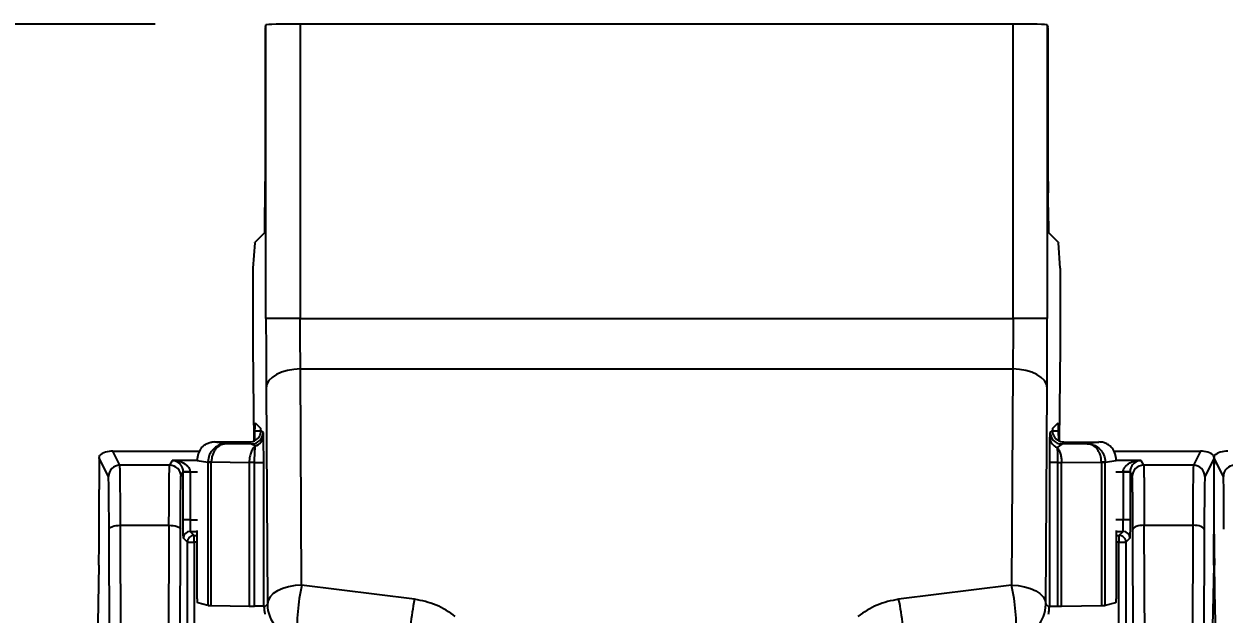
# Model space of a CAD drawing. Header units: inches. Extents: x 897.4 to 914.4, y -8.5 to 2.5.
# Drawn here: x 906.069 to 907.102, y 0.905 to 1.413 of the extents above; entities that cross this region are included whole.
import ezdxf

# ---------------------------------------------------------------- set-up
doc = ezdxf.new("R2010")
doc.units = ezdxf.units.IN
doc.header["$LTSCALE"] = 4
doc.header["$MEASUREMENT"] = 0
doc.layers.get('0').update_dxf_attribs({"linetype": 'CONTINUOUS'})
doc.layers.get('DEFPOINTS').update_dxf_attribs({"linetype": 'CONTINUOUS'})
doc.layers.add('DIMENSIONS', color=140, linetype='CONTINUOUS')
doc.styles.get("Standard").update_dxf_attribs({"font": 'romans.shx'})
doc.dimstyles.get("Standard").update_dxf_attribs({"dimtxt": 0.15, "dimasz": 0.18, "dimexe": 0.0625, "dimexo": 0.125, "dimgap": 0.0625, "dimtad": 0, "dimtih": 1, "dimtoh": 1, "dimzin": 0, "dimdsep": 46, "dimtxsty": 'Standard', "dimcen": 0.09, "dimadec": 0, "dimazin": 0, "dimtfac": 1, "dimtofl": 0, "dimtmove": 0, "dimatfit": 3, "dimfxl": 1, "dimtolj": 1, "dimtzin": 0, "dimarcsym": 0})

# ---------------------------------------------------------------- blocks, each defined once
blk = doc.blocks.new('*D9')
at = {"layer": 'DEFPOINTS', "color": 0}
for p in [(906.3065, 1.413), (905.4688, -2.4882), (906.3065, -2.4882)]:
    blk.add_point(p, dxfattribs=at)
at = {"layer": 'DIMENSIONS', "color": 0, "lineweight": -2}
for p, q in [((906.1815, 1.413), (905.4063, 1.413)), ((905.4688, 1.233), (905.4688, -0.2233)), ((905.4688, -2.3082), (905.4688, -0.8519)), ((906.1815, -2.4882), (905.4063, -2.4882))]:
    blk.add_line(p, q, dxfattribs=at)
at = {"layer": 'DIMENSIONS', "color": 0}
for points in [[(905.4388, 1.233), (905.4988, 1.233), (905.4688, 1.413)], [(905.4388, -2.3082), (905.4988, -2.3082), (905.4688, -2.4882)]]:
    blk.add_solid(points, dxfattribs=at)
at = {"layer": 'DIMENSIONS', "color": 0, "char_height": 0.15, "attachment_point": 5}
for s, insert in [('\\A1;3.90', (905.4688, -0.4001)), ('\\A1;[99.1]', (905.4688, -0.7144))]:
    blk.add_mtext(s, dxfattribs=dict(at, insert=insert))

msp = doc.modelspace()

# ---------------------------------------------------------------- linework, layer by layer
for p, q in [((906.277, 1.4123), (906.2763, 1.4102)), ((906.277, 1.1593), (906.277, 1.4123)), ((906.3065, 1.413), (906.3065, 1.1593)), ((906.9202, 1.413), (906.3065, 1.413)), ((906.9202, 1.1593), (906.9202, 1.413)), ((906.9497, 1.4123), (906.9497, 1.1593)), ((906.9504, 1.4102), (906.9497, 1.4123)), ((906.2762, 1.4003), (906.2762, 1.2773)), ((906.9505, 1.2773), (906.9505, 1.4003)), ((906.2761, 1.2432), (906.2762, 1.2674)), ((906.9506, 1.2432), (906.9505, 1.2674)), ((906.2759, 1.2333), (906.2674, 1.2248)), ((906.9593, 1.2248), (906.9508, 1.2333)), ((906.2673, 1.2246), (906.2658, 1.2026)), ((906.2673, 1.2246), (906.2674, 1.2248)), ((906.9593, 1.2248), (906.9593, 1.2246)), ((906.9609, 1.2026), (906.9593, 1.2246)), ((906.2656, 1.1831), (906.2656, 1.1356)), ((906.9611, 1.1356), (906.9611, 1.1831)), ((906.3065, 1.1593), (906.277, 1.1593)), ((906.3065, 1.1593), (906.9202, 1.1593)), ((906.9497, 1.1593), (906.9202, 1.1593)), ((906.2656, 1.1356), (906.2665, 1.0537)), ((906.9602, 1.0537), (906.9611, 1.1356)), ((906.3067, 1.1159), (906.92, 1.1159)), ((906.3077, 0.9295), (906.3067, 1.1159)), ((906.92, 1.1159), (906.9189, 0.9295)), ((906.2771, 1.0996), (906.2782, 0.9132)), ((906.9485, 0.9132), (906.9495, 1.0996)), ((906.2677, 1.0694), (906.2725, 1.0645)), ((906.9542, 1.0645), (906.959, 1.0694)), ((906.2675, 1.0541), (906.2675, 1.0623)), ((906.2725, 1.0623), (906.2675, 1.0623)), ((906.2726, 1.0628), (906.2745, 1.0611)), ((906.2745, 1.0611), (906.2746, 1.0583)), ((906.9522, 1.0611), (906.9541, 1.0628)), ((906.9591, 1.0623), (906.9541, 1.0623)), ((906.9591, 1.0623), (906.9592, 1.0541)), ((906.1512, 1.033), (906.1451, 1.0451)), ((906.1451, 1.0451), (906.2196, 1.0451)), ((906.2426, 1.0514), (906.2326, 1.0529)), ((906.2628, 1.0529), (906.2326, 1.0529)), ((906.2426, 1.0514), (906.2396, 1.0509)), ((906.2646, 1.0512), (906.2426, 1.0514)), ((906.2646, 1.0512), (906.2628, 1.0529)), ((906.2678, 1.0495), (906.2646, 1.0512)), ((906.9621, 1.0512), (906.9581, 1.0483)), ((906.9639, 1.0529), (906.9621, 1.0512)), ((906.984, 1.0514), (906.9621, 1.0512)), ((906.9639, 1.0529), (906.9941, 1.0529)), ((906.9941, 1.0529), (906.984, 1.0514)), ((906.9869, 1.0509), (906.984, 1.0514)), ((907.0069, 1.0451), (907.0815, 1.0451)), ((907.0815, 1.0451), (907.0755, 1.033)), ((906.1413, 1.0231), (906.1334, 1.0391)), ((906.1961, 1.0371), (906.194, 1.033)), ((906.2177, 1.0371), (906.1961, 1.0371)), ((906.2177, 1.0371), (906.227, 1.0356)), ((906.2177, 1.0363), (906.2177, 1.0371)), ((906.227, 1.0356), (906.227, 1.0357)), ((906.227, 1.0356), (906.2299, 1.0356)), ((906.227, 1.0356), (906.227, 0.9121)), ((906.2299, 1.0356), (906.2299, 1.0357)), ((906.2299, 1.0357), (906.2626, 1.0354)), ((906.2299, 0.912), (906.2299, 1.0356)), ((906.2626, 1.0354), (906.2626, 0.9116)), ((906.2672, 0.9116), (906.2672, 1.0354)), ((906.2748, 1.0354), (906.2748, 0.9115)), ((906.9519, 0.9115), (906.9519, 1.0354)), ((906.9586, 1.0354), (906.9586, 0.9116)), ((906.962, 1.0354), (906.9963, 1.0356)), ((906.962, 0.9116), (906.962, 1.0354)), ((906.9963, 1.0356), (906.9963, 0.912)), ((906.9963, 1.0356), (906.9963, 1.0356)), ((906.9963, 1.0356), (906.9996, 1.0356)), ((906.9996, 1.0356), (907.009, 1.0371)), ((906.9996, 0.9121), (906.9996, 1.0356)), ((907.009, 1.0371), (907.009, 1.0363)), ((907.0306, 1.0371), (907.009, 1.0371)), ((907.0327, 1.033), (907.0306, 1.0371)), ((907.0933, 1.0391), (907.0853, 1.0231)), ((907.1013, 1.0231), (907.0933, 1.0391)), ((906.194, 1.033), (906.1512, 1.033)), ((906.2038, 1.0231), (906.2058, 1.027)), ((906.2058, 1.027), (906.2058, 1.0272)), ((906.2058, 0.9858), (906.2058, 1.027)), ((906.2117, 1.027), (906.2058, 1.027)), ((906.2117, 1.0273), (906.2117, 1.027)), ((906.2117, 1.0273), (906.218, 1.0273)), ((906.2117, 1.027), (906.2117, 0.9858)), ((907.0087, 1.0273), (907.015, 1.0273)), ((907.0209, 1.0272), (907.015, 1.0273)), ((907.015, 1.0273), (907.015, 1.027)), ((907.0209, 1.027), (907.015, 1.027)), ((907.015, 1.027), (907.015, 0.9858)), ((907.0209, 1.0272), (907.0209, 1.027)), ((907.0209, 1.027), (907.0209, 0.9858)), ((907.0209, 1.027), (907.0228, 1.0231)), ((907.0755, 1.033), (907.0327, 1.033)), ((906.1332, 1.0119), (906.1332, 0.9735)), ((907.0932, 1.0119), (907.0932, 0.9735)), ((907.0935, 0.9735), (907.0935, 1.0119)), ((906.2117, 0.9858), (906.2058, 0.9858)), ((906.2117, 0.9858), (906.218, 0.9858)), ((907.015, 0.9858), (907.0087, 0.9858)), ((907.0209, 0.9858), (907.015, 0.9858)), ((906.143, 0.6217), (906.1419, 0.9778)), ((906.1529, 0.625), (906.1517, 0.9812)), ((906.1517, 0.9812), (906.1934, 0.9812)), ((906.1934, 0.9812), (906.1923, 0.625)), ((906.2022, 0.6217), (906.2033, 0.9778)), ((906.2118, 0.9759), (906.2177, 0.9759)), ((906.2118, 0.9759), (906.2152, 0.9725)), ((906.2152, 0.9666), (906.2152, 0.9725)), ((906.2152, 0.9725), (906.2177, 0.9725)), ((906.2177, 0.9229), (906.2177, 0.9768)), ((907.009, 0.9768), (907.009, 0.9229)), ((907.009, 0.9759), (907.0149, 0.9759)), ((907.009, 0.9725), (907.0114, 0.9725)), ((907.0114, 0.9725), (907.0149, 0.9759)), ((907.0114, 0.9725), (907.0114, 0.9666)), ((907.0245, 0.6217), (907.0234, 0.9778)), ((907.0344, 0.625), (907.0332, 0.9812)), ((907.0332, 0.9812), (907.0749, 0.9812)), ((907.0749, 0.9812), (907.0738, 0.625)), ((907.0848, 0.9778), (907.0837, 0.6217)), ((906.2093, 0.9666), (906.2059, 0.97)), ((906.2093, 0.844), (906.2093, 0.9666)), ((906.2093, 0.9666), (906.2152, 0.9666)), ((906.2152, 0.9666), (906.2152, 0.844)), ((906.2177, 0.9666), (906.2152, 0.9666)), ((907.0114, 0.9666), (907.009, 0.9666)), ((907.0114, 0.9666), (907.0174, 0.9666)), ((907.0114, 0.844), (907.0114, 0.9666)), ((907.0208, 0.97), (907.0174, 0.9666)), ((907.0174, 0.9666), (907.0174, 0.844)), ((906.1331, 0.9467), (906.131, 0.8341)), ((907.093, 0.9467), (907.0909, 0.8341)), ((907.0943, 0.9076), (907.0936, 0.9467)), ((906.4049, 0.9175), (906.3077, 0.9295)), ((906.9189, 0.9295), (906.8217, 0.9175)), ((906.227, 0.9121), (906.2182, 0.9143)), ((906.2299, 0.912), (906.2626, 0.9116)), ((906.2748, 0.9115), (906.2753, 0.9106)), ((906.2753, 0.9107), (906.2782, 0.9132)), ((906.9485, 0.9132), (906.9514, 0.9107)), ((906.9514, 0.9107), (906.9519, 0.9115)), ((906.9514, 0.9106), (906.9514, 0.9107)), ((906.962, 0.9116), (906.9963, 0.912)), ((907.0085, 0.9143), (906.9996, 0.9121))]:
    msp.add_line(p, q)
at = {"flags": 128}
for points in [[(906.3067, 1.1159), (906.3009, 1.1155), (906.2954, 1.1146), (906.2903, 1.1131), (906.2859, 1.111), (906.2822, 1.1086), (906.2794, 1.1058), (906.2777, 1.1027), (906.2771, 1.0996)], [(906.9495, 1.0996), (906.9489, 1.1027), (906.9472, 1.1058), (906.9445, 1.1086), (906.9408, 1.111), (906.9364, 1.1131), (906.9313, 1.1146), (906.9258, 1.1155), (906.92, 1.1159)], [(906.2117, 1.0273), (906.2105, 1.0272), (906.2094, 1.0272), (906.2084, 1.0272), (906.2075, 1.0272), (906.2068, 1.0272), (906.2062, 1.0272), (906.2059, 1.0272), (906.2058, 1.0272)], [(906.1419, 0.9778), (906.1421, 0.9784), (906.1427, 0.9791), (906.1436, 0.9797), (906.1448, 0.9802), (906.1463, 0.9806), (906.148, 0.9809), (906.1498, 0.9811), (906.1517, 0.9812)], [(906.1934, 0.9812), (906.1954, 0.9811), (906.1972, 0.9809), (906.1989, 0.9806), (906.2004, 0.9802), (906.2016, 0.9797), (906.2025, 0.9791), (906.2031, 0.9784), (906.2033, 0.9778)], [(907.0332, 0.9812), (907.0313, 0.9811), (907.0295, 0.9809), (907.0278, 0.9806), (907.0263, 0.9802), (907.0251, 0.9797), (907.0242, 0.9791), (907.0236, 0.9784), (907.0234, 0.9778)], [(907.0848, 0.9778), (907.0846, 0.9784), (907.084, 0.9791), (907.0831, 0.9797), (907.0819, 0.9802), (907.0804, 0.9806), (907.0787, 0.9809), (907.0769, 0.9811), (907.0749, 0.9812)], [(906.3077, 0.9295), (906.302, 0.9292), (906.2965, 0.9283), (906.2914, 0.9267), (906.2869, 0.9247), (906.2833, 0.9223), (906.2805, 0.9194), (906.2788, 0.9164), (906.2782, 0.9132)], [(906.9189, 0.9295), (906.9247, 0.9292), (906.9302, 0.9283), (906.9353, 0.9267), (906.9397, 0.9247), (906.9434, 0.9223), (906.9462, 0.9194), (906.9479, 0.9164), (906.9485, 0.9132)]]:
    msp.add_lwpolyline(points, dxfattribs=at)
for centre, radius, start, end in [((906.2646, 1.0611), 0.00984, 270.0089, 359.9928), ((906.2652, 1.0585), 0.00939, 286.1101, 358.744), ((906.9609, 1.0567), 0.00886, 182.2431, 251.9787), ((906.9621, 1.0611), 0.00984, 180.0018, 269.9965), ((906.2302, 1.1333), 0.0976, 268.1152, 269.7998), ((906.9958, 1.1618), 0.1261, 270.248, 271.7212), ((906.9906, 1.0356), 0.00896, 359.9066, 0.4729), ((906.1512, 1.0231), 0.00984, 90.0024, 179.9891), ((906.194, 1.0231), 0.00984, 0.0136, 89.995), ((907.0327, 1.0231), 0.00984, 90.0032, 179.9874), ((907.0755, 1.0231), 0.00984, 0.0118, 89.9968), ((907.1111, 1.0231), 0.00984, 90.0024, 179.9891), ((906.2118, 0.97), 0.00591, 90.0006, 179.9994), ((907.0149, 0.97), 0.00591, 0.0006, 89.9994), ((906.4628, 0.8941), 0.159, 167.1387, 183.6771), ((906.7639, 0.8941), 0.159, 356.3226, 12.8619), ((906.3077, 0.9132), 0.0295, 180.0047, 262.8703), ((906.56, 0.8821), 0.159, 167.1388, 183.677), ((906.6667, 0.8821), 0.159, 356.3228, 12.8618), ((906.9189, 0.9132), 0.0295, 277.1296, 359.9955)]:
    msp.add_arc(centre, radius, start, end)
for centre, major_axis, ratio, start_param, end_param in [((906.2763, 1.4003), (0, 0.00984), 0.008727, 0.02618, 1.570796), ((906.3065, 1.4122), (0.0295, 0), 0.026186, 1.570796, 3.132866), ((906.9202, 1.4122), (0.0295, 0), 0.026186, 0.008727, 1.570796), ((906.9504, 1.4003), (0, 0.00984), 0.008727, 4.712389, 6.257005), ((906.276, 1.2773), (0, 0.0197), 0.008727, 4.18879, 4.712389), ((906.9506, 1.2773), (0, 0.0197), 0.008727, 1.570796, 2.094395), ((906.2759, 1.253), (0, 0.0197), 0.008727, 3.150319, 4.18879), ((906.9508, 1.253), (0, 0.0197), 0.008727, 2.094395, 3.132866), ((906.2658, 1.1831), (0, 0.0197), 0.008727, 0.122173, 1.570796), ((906.9609, 1.1831), (0, 0.0197), 0.008727, 4.712389, 6.161012), ((906.2725, 1.0547), (0, 0.00984), 0.008727, 5.690371, 6.274459), ((906.9542, 1.0547), (0, 0.00984), 0.008727, 0.008727, 0.592814), ((906.2628, 1.0628), (-0.00719, 0.00672), 0.999929, 2.322445, 2.921594), ((906.9639, 1.0628), (-0.00719, -0.00672), 0.999929, 0.219999, 0.819148), ((906.1427, 1.0402), (0.0101, 0.0015), 0.462497, 1.256539, 2.564741), ((906.2315, 1.0374), (0.0011, 0.0157), 0.873936, 0.937397, 1.652253), ((906.2326, 1.0372), (0.0156, -0.0024), 0.998596, 1.725402, 1.872674), ((906.9941, 1.0372), (0.0156, 0.0024), 0.998596, 1.268918, 1.416191), ((907.084, 1.0402), (0.0101, -0.0015), 0.462497, 0.576852, 1.885054), ((907.1026, 1.0402), (0.0101, 0.0015), 0.462497, 1.256539, 2.564741), ((906.1335, 1.0119), (0, 0.0295), 0.008727, 0.402979, 1.570796), ((907.0934, 1.0119), (0, 0.0295), 0.008727, 0.402979, 1.570796), ((907.0932, 1.0119), (0, 0.0295), 0.008727, 4.712389, 5.880207), ((906.133, 0.9735), (0, 0.0295), 0.008727, 3.577925, 4.712389), ((907.0929, 0.9735), (0, 0.0295), 0.008727, 3.577925, 4.712389), ((907.0937, 0.9735), (0, 0.0295), 0.008727, 1.570796, 2.70526), ((906.2369, 0.9121), (0.00984, 0), 0.013091, 3.193953, 3.926991), ((906.2695, 0.9117), (0.00984, 0), 0.013091, 3.926991, 4.476013), ((906.2649, 0.9115), (0.00984, 0), 0.013091, 0.008727, 1.33442), ((906.9897, 0.9121), (0.00984, 0), 0.013091, 5.445427, 6.230825), ((907.0942, 0.8808), (0, 0.0295), 0.008726, 4.712389, 5.846871)]:
    msp.add_ellipse(centre, major_axis=major_axis, ratio=ratio, start_param=start_param, end_param=end_param)
for points, knots in [([(906.277, 1.1593), (906.277, 1.1487), (906.277, 1.1275), (906.2771, 1.1089), (906.2771, 1.0996)], [0, 0, 0, 0, 0.500002, 1, 1, 1, 1]), ([(906.3067, 1.1159), (906.3066, 1.1227), (906.3065, 1.1363), (906.3065, 1.1517), (906.3065, 1.1593)], [0, 0, 0, 0, 0.5073206, 1, 1, 1, 1]), ([(906.9202, 1.1593), (906.9202, 1.1517), (906.9202, 1.1363), (906.9201, 1.1227), (906.92, 1.1159)], [0, 0, 0, 0, 0.492679, 1, 1, 1, 1]), ([(906.9495, 1.0996), (906.9496, 1.1089), (906.9497, 1.1275), (906.9497, 1.1487), (906.9497, 1.1593)], [0, 0, 0, 0, 0.4999981, 1, 1, 1, 1]), ([(906.2675, 1.0623), (906.2675, 1.0634), (906.2676, 1.0661), (906.2676, 1.0688), (906.2676, 1.0692), (906.2677, 1.0694)], [0, 0, 0, 0, 0.261171, 0.643603, 1, 1, 1, 1]), ([(906.959, 1.0694), (906.959, 1.0693), (906.9591, 1.069), (906.9591, 1.0668), (906.9591, 1.0638), (906.9591, 1.0623)], [0, 0, 0, 0, 0.261172, 0.643605, 1, 1, 1, 1]), ([(906.2726, 1.0628), (906.2726, 1.0622), (906.2725, 1.0611), (906.2718, 1.0587), (906.2705, 1.0564), (906.2691, 1.0553), (906.2683, 1.0547)], [0, 0, 0, 0, 0.254268, 0.509659, 0.743584, 1, 1, 1, 1]), ([(906.2746, 1.0583), (906.2746, 1.0573), (906.2747, 1.0552), (906.2747, 1.0496), (906.2747, 1.0429), (906.2748, 1.0379), (906.2748, 1.0354)], [0, 0, 0, 0, 0.248954, 0.500093, 0.74932, 1, 1, 1, 1]), ([(906.9519, 1.0354), (906.9519, 1.0376), (906.9519, 1.0419), (906.952, 1.0478), (906.952, 1.053), (906.952, 1.0553), (906.952, 1.0564)], [0, 0, 0, 0, 0.249301, 0.499861, 0.749496, 1, 1, 1, 1]), ([(906.952, 1.0564), (906.9521, 1.0577), (906.9521, 1.0605), (906.9522, 1.0609), (906.9522, 1.0611)], [0, 0, 0, 0, 0.489675, 1, 1, 1, 1]), ([(906.9541, 1.0628), (906.9541, 1.0622), (906.9542, 1.0611), (906.9548, 1.0587), (906.9562, 1.0564), (906.9576, 1.0553), (906.9584, 1.0547)], [0, 0, 0, 0, 0.25427, 0.509658, 0.743584, 1, 1, 1, 1]), ([(906.221, 1.0475), (906.2216, 1.0481), (906.2227, 1.0494), (906.2254, 1.0513), (906.2281, 1.0524), (906.2297, 1.0527), (906.2303, 1.0528)], [0, 0, 0, 0, 0.313614, 0.626571, 0.867534, 1, 1, 1, 1]), ([(906.2387, 1.0509), (906.2377, 1.0505), (906.2351, 1.0497), (906.232, 1.0474), (906.2296, 1.0444), (906.2276, 1.0408), (906.2272, 1.0377), (906.227, 1.0357)], [0, 0, 0, 0, 0.152229, 0.403801, 0.559717, 0.7112, 1, 1, 1, 1]), ([(906.2396, 1.0509), (906.2387, 1.0506), (906.2365, 1.0497), (906.2339, 1.0473), (906.232, 1.0444), (906.2304, 1.0407), (906.2301, 1.0377), (906.2299, 1.0357)], [0, 0, 0, 0, 0.160769, 0.409859, 0.564155, 0.71413, 1, 1, 1, 1]), ([(906.2426, 1.0514), (906.2414, 1.0514), (906.24, 1.0513), (906.2388, 1.0509), (906.2387, 1.0509)], [0, 0, 0, 0, 0.948162, 1, 1, 1, 1]), ([(906.2678, 1.0495), (906.267, 1.0487), (906.2654, 1.0471), (906.2638, 1.0434), (906.2628, 1.0395), (906.2626, 1.0368), (906.2626, 1.0354)], [0, 0, 0, 0, 0.273196, 0.530745, 0.772925, 1, 1, 1, 1]), ([(906.2672, 1.0354), (906.2672, 1.0369), (906.2672, 1.04), (906.2674, 1.0441), (906.2676, 1.0475), (906.2677, 1.0488), (906.2678, 1.0495)], [0, 0, 0, 0, 0.249921, 0.499785, 0.749781, 1, 1, 1, 1]), ([(906.9581, 1.0483), (906.9582, 1.0476), (906.9583, 1.0461), (906.9585, 1.043), (906.9586, 1.0393), (906.9586, 1.0367), (906.9586, 1.0354)], [0, 0, 0, 0, 0.251919, 0.500878, 0.749491, 1, 1, 1, 1]), ([(906.9581, 1.0483), (906.9587, 1.0475), (906.9599, 1.0458), (906.9611, 1.0425), (906.9618, 1.039), (906.9619, 1.0366), (906.962, 1.0354)], [0, 0, 0, 0, 0.266905, 0.522392, 0.766686, 1, 1, 1, 1]), ([(906.984, 1.0514), (906.9852, 1.0514), (906.9866, 1.0513), (906.9879, 1.0508), (906.988, 1.0508)], [0, 0, 0, 0, 0.924351, 1, 1, 1, 1]), ([(906.9963, 1.0356), (906.9961, 1.0376), (906.9959, 1.0407), (906.9943, 1.0443), (906.9924, 1.0473), (906.9899, 1.0497), (906.9878, 1.0506), (906.9869, 1.0509)], [0, 0, 0, 0, 0.28569, 0.435611, 0.589942, 0.839103, 1, 1, 1, 1]), ([(906.988, 1.0508), (906.9889, 1.0505), (906.9915, 1.0497), (906.9946, 1.0474), (906.997, 1.0444), (906.999, 1.0407), (906.9993, 1.0377), (906.9996, 1.0357)], [0, 0, 0, 0, 0.148002, 0.401019, 0.557696, 0.709906, 1, 1, 1, 1]), ([(907.0056, 1.0475), (907.0051, 1.0481), (907.004, 1.0494), (907.0013, 1.0513), (906.9986, 1.0524), (906.997, 1.0527), (906.9964, 1.0528)], [0, 0, 0, 0, 0.313624, 0.626586, 0.867543, 1, 1, 1, 1]), ([(907.009, 1.0371), (907.009, 1.0375), (907.009, 1.0385), (907.0087, 1.0404), (907.0078, 1.0442), (907.0066, 1.0461), (907.0056, 1.0475)], [0, 0, 0, 0, 0.090682, 0.186396, 0.404491, 1, 1, 1, 1]), ([(906.1334, 1.0391), (906.1335, 1.0401), (906.1337, 1.0413), (906.1338, 1.0414), (906.1338, 1.0414)], [0, 0, 0, 0, 0.845049, 1, 1, 1, 1]), ([(906.1997, 1.0362), (906.1997, 1.0363), (906.1985, 1.0371), (906.1973, 1.0371), (906.1961, 1.0371)], [0, 0, 0, 0, 0.03762, 1, 1, 1, 1]), ([(906.1961, 1.0371), (906.198, 1.0369), (906.2017, 1.0367), (906.2061, 1.0349), (906.209, 1.0328), (906.2104, 1.031), (906.2114, 1.0292), (906.2116, 1.0279), (906.2117, 1.0273)], [0, 0, 0, 0, 0.300435, 0.592276, 0.717706, 0.825036, 0.917457, 1, 1, 1, 1]), ([(906.2058, 1.0272), (906.2057, 1.0278), (906.2056, 1.0291), (906.205, 1.0309), (906.2041, 1.0327), (906.2024, 1.0348), (906.2008, 1.0356), (906.1997, 1.0362)], [0, 0, 0, 0, 0.1199773, 0.2543434, 0.4103883, 0.592775, 1, 1, 1, 1]), ([(906.2672, 1.0354), (906.2664, 1.0354), (906.2646, 1.0354), (906.2632, 1.0354), (906.2626, 1.0354)], [0, 0, 0, 0, 0.50001, 1, 1, 1, 1]), ([(906.2672, 1.0354), (906.2683, 1.0354), (906.2703, 1.0354), (906.2727, 1.0354), (906.2744, 1.0354), (906.2746, 1.0354), (906.2748, 1.0354)], [0, 0, 0, 0, 0.25, 0.5, 0.75, 1, 1, 1, 1]), ([(906.9586, 1.0354), (906.9577, 1.0354), (906.9558, 1.0354), (906.9537, 1.0354), (906.9522, 1.0354), (906.952, 1.0354), (906.9519, 1.0354)], [0, 0, 0, 0, 0.250005, 0.500002, 0.75, 1, 1, 1, 1]), ([(906.9586, 1.0354), (906.9592, 1.0354), (906.9604, 1.0354), (906.9615, 1.0354), (906.962, 1.0354)], [0, 0, 0, 0, 0.499986, 1, 1, 1, 1]), ([(907.015, 1.0273), (907.0151, 1.0279), (907.0152, 1.0292), (907.0162, 1.031), (907.0177, 1.0328), (907.0205, 1.0349), (907.0249, 1.0367), (907.0287, 1.0369), (907.0306, 1.0371)], [0, 0, 0, 0, 0.082518, 0.174962, 0.282274, 0.407723, 0.699567, 1, 1, 1, 1]), ([(907.0269, 1.0362), (907.0259, 1.0356), (907.0243, 1.0348), (907.0226, 1.0327), (907.0217, 1.0309), (907.0211, 1.0291), (907.021, 1.0278), (907.0209, 1.0272)], [0, 0, 0, 0, 0.407225, 0.589602, 0.745624, 0.880023, 1, 1, 1, 1]), ([(907.0306, 1.0371), (907.0294, 1.0371), (907.0282, 1.0371), (907.027, 1.0363), (907.0269, 1.0362)], [0, 0, 0, 0, 0.962369, 1, 1, 1, 1]), ([(907.0933, 1.0391), (907.0932, 1.0401), (907.093, 1.0413), (907.0929, 1.0414), (907.0929, 1.0414)], [0, 0, 0, 0, 0.8450491, 1, 1, 1, 1]), ([(907.0933, 1.0391), (907.0935, 1.0401), (907.0936, 1.0413), (907.0937, 1.0414), (907.0937, 1.0414)], [0, 0, 0, 0, 0.845049, 1, 1, 1, 1]), ([(906.1419, 0.9778), (906.1419, 0.9839), (906.1418, 0.9966), (906.1417, 1.0111), (906.1415, 1.021), (906.1414, 1.0224), (906.1413, 1.0231)], [0, 0, 0, 0, 0.244241, 0.499993, 0.755751, 1, 1, 1, 1]), ([(906.1517, 0.9812), (906.1517, 0.9868), (906.1517, 0.9992), (906.1515, 1.0157), (906.1514, 1.0296), (906.1512, 1.0318), (906.1512, 1.033)], [0, 0, 0, 0, 0.196266, 0.428427, 0.696381, 1, 1, 1, 1]), ([(906.1934, 0.9812), (906.1935, 0.9868), (906.1935, 0.9992), (906.1936, 1.0157), (906.1938, 1.0296), (906.1939, 1.0318), (906.194, 1.033)], [0, 0, 0, 0, 0.196266, 0.428427, 0.696381, 1, 1, 1, 1]), ([(906.2033, 0.9778), (906.2033, 0.9839), (906.2034, 0.9966), (906.2035, 1.0111), (906.2037, 1.021), (906.2038, 1.0224), (906.2038, 1.0231)], [0, 0, 0, 0, 0.244241, 0.499993, 0.755751, 1, 1, 1, 1]), ([(907.0234, 0.9778), (907.0234, 0.9839), (907.0233, 0.9966), (907.0232, 1.0111), (907.023, 1.021), (907.0229, 1.0224), (907.0228, 1.0231)], [0, 0, 0, 0, 0.244241, 0.499993, 0.755751, 1, 1, 1, 1]), ([(907.0327, 1.033), (907.0327, 1.0318), (907.0329, 1.0296), (907.033, 1.0157), (907.0332, 0.9992), (907.0332, 0.9868), (907.0332, 0.9812)], [0, 0, 0, 0, 0.303619, 0.571573, 0.803734, 1, 1, 1, 1]), ([(907.0755, 1.033), (907.0754, 1.0318), (907.0753, 1.0296), (907.0751, 1.0157), (907.075, 0.9992), (907.075, 0.9868), (907.0749, 0.9812)], [0, 0, 0, 0, 0.303619, 0.571573, 0.803734, 1, 1, 1, 1]), ([(907.0853, 1.0231), (907.0853, 1.0224), (907.0852, 1.021), (907.085, 1.0111), (907.0849, 0.9966), (907.0848, 0.9839), (907.0848, 0.9778)], [0, 0, 0, 0, 0.244249, 0.500007, 0.755759, 1, 1, 1, 1]), ([(907.1018, 0.9778), (907.1018, 0.9839), (907.1018, 0.9966), (907.1016, 1.0111), (907.1015, 1.021), (907.1013, 1.0224), (907.1013, 1.0231)], [0, 0, 0, 0, 0.244241, 0.499993, 0.755751, 1, 1, 1, 1]), ([(906.2059, 0.97), (906.2059, 0.9703), (906.2059, 0.9706), (906.2058, 0.9726), (906.2058, 0.9746), (906.2058, 0.9771), (906.2058, 0.9808), (906.2058, 0.9838), (906.2058, 0.9858)], [0, 0, 0, 0, 0.23957, 0.368287, 0.500011, 0.62872, 0.760445, 1, 1, 1, 1]), ([(906.2117, 0.9858), (906.2117, 0.9845), (906.2117, 0.9819), (906.2117, 0.9787), (906.2118, 0.9764), (906.2118, 0.9761), (906.2118, 0.9759)], [0, 0, 0, 0, 0.250014, 0.500014, 0.750002, 1, 1, 1, 1]), ([(907.0149, 0.9759), (907.0149, 0.9761), (907.0149, 0.9764), (907.0149, 0.9787), (907.015, 0.9819), (907.015, 0.9845), (907.015, 0.9858)], [0, 0, 0, 0, 0.249998, 0.499986, 0.749986, 1, 1, 1, 1]), ([(907.0209, 0.9858), (907.0209, 0.9838), (907.0209, 0.9808), (907.0209, 0.9771), (907.0209, 0.9746), (907.0208, 0.9726), (907.0208, 0.9706), (907.0208, 0.9703), (907.0208, 0.97)], [0, 0, 0, 0, 0.239555, 0.368275, 0.499986, 0.628716, 0.76043, 1, 1, 1, 1]), ([(906.2152, 0.9725), (906.2145, 0.9724), (906.2129, 0.9722), (906.211, 0.9709), (906.2096, 0.9689), (906.2094, 0.9674), (906.2093, 0.9666)], [0, 0, 0, 0, 0.2499946, 0.4999837, 0.7499992, 1, 1, 1, 1]), ([(907.0174, 0.9666), (907.0173, 0.9674), (907.0171, 0.9689), (907.0157, 0.9709), (907.0138, 0.9722), (907.0122, 0.9724), (907.0114, 0.9725)], [0, 0, 0, 0, 0.2500014, 0.5000175, 0.7500204, 1, 1, 1, 1]), ([(906.2182, 0.9143), (906.2181, 0.9154), (906.2179, 0.9169), (906.2177, 0.9201), (906.2177, 0.9217), (906.2177, 0.9225), (906.2177, 0.9229)], [0, 0, 0, 0, 0.606129, 0.826204, 0.917048, 1, 1, 1, 1]), ([(907.009, 0.9229), (907.009, 0.9225), (907.009, 0.9217), (907.009, 0.9201), (907.0088, 0.9169), (907.0086, 0.9154), (907.0085, 0.9143)], [0, 0, 0, 0, 0.08291, 0.173794, 0.39387, 1, 1, 1, 1]), ([(906.2753, 0.9106), (906.2753, 0.9106), (906.2753, 0.9104), (906.2753, 0.9094), (906.2755, 0.9079), (906.2757, 0.9062), (906.2759, 0.9052), (906.276, 0.9047)], [0, 0, 0, 0, 0.215485, 0.430995, 0.646164, 0.85999, 1, 1, 1, 1]), ([(906.44, 0.9026), (906.4347, 0.9063), (906.4244, 0.9135), (906.4113, 0.9162), (906.4049, 0.9175)], [0, 0, 0, 0, 0.510075, 1, 1, 1, 1]), ([(906.8217, 0.9175), (906.8153, 0.9162), (906.8023, 0.9135), (906.792, 0.9063), (906.7867, 0.9026)], [0, 0, 0, 0, 0.489925, 1, 1, 1, 1]), ([(906.9507, 0.9047), (906.9508, 0.9054), (906.9511, 0.9067), (906.9513, 0.9085), (906.9514, 0.9098), (906.9514, 0.9105), (906.9514, 0.9106), (906.9514, 0.9106)], [0, 0, 0, 0, 0.215826, 0.431733, 0.64534, 0.859621, 1, 1, 1, 1]), ([(906.9519, 0.9115), (906.952, 0.9115), (906.9522, 0.9115), (906.9537, 0.9115), (906.9558, 0.9116), (906.9577, 0.9116), (906.9586, 0.9116)], [0, 0, 0, 0, 0.25, 0.499998, 0.749995, 1, 1, 1, 1]), ([(906.9586, 0.9116), (906.9592, 0.9116), (906.9604, 0.9116), (906.9615, 0.9116), (906.962, 0.9116)], [0, 0, 0, 0, 0.499986, 1, 1, 1, 1])]:
    msp.add_open_spline(points, degree=3, knots=knots)

# ---------------------------------------------------------------- dimensions: what is measured, and where the dimension line sits
at = {"layer": 'DIMENSIONS'}
dim = msp.add_linear_dim(base=(905.4688, -2.4882), p1=(906.3065, 1.413), p2=(906.3065, -2.4882), angle=90, dimstyle='Standard', override={"dimpost": '\\X'}, dxfattribs=at)
dim.commit()
dim.dimension.update_dxf_attribs({"geometry": '*D9', "text_midpoint": (905.4688, -0.5376)})

doc.saveas('drawing.dxf')
